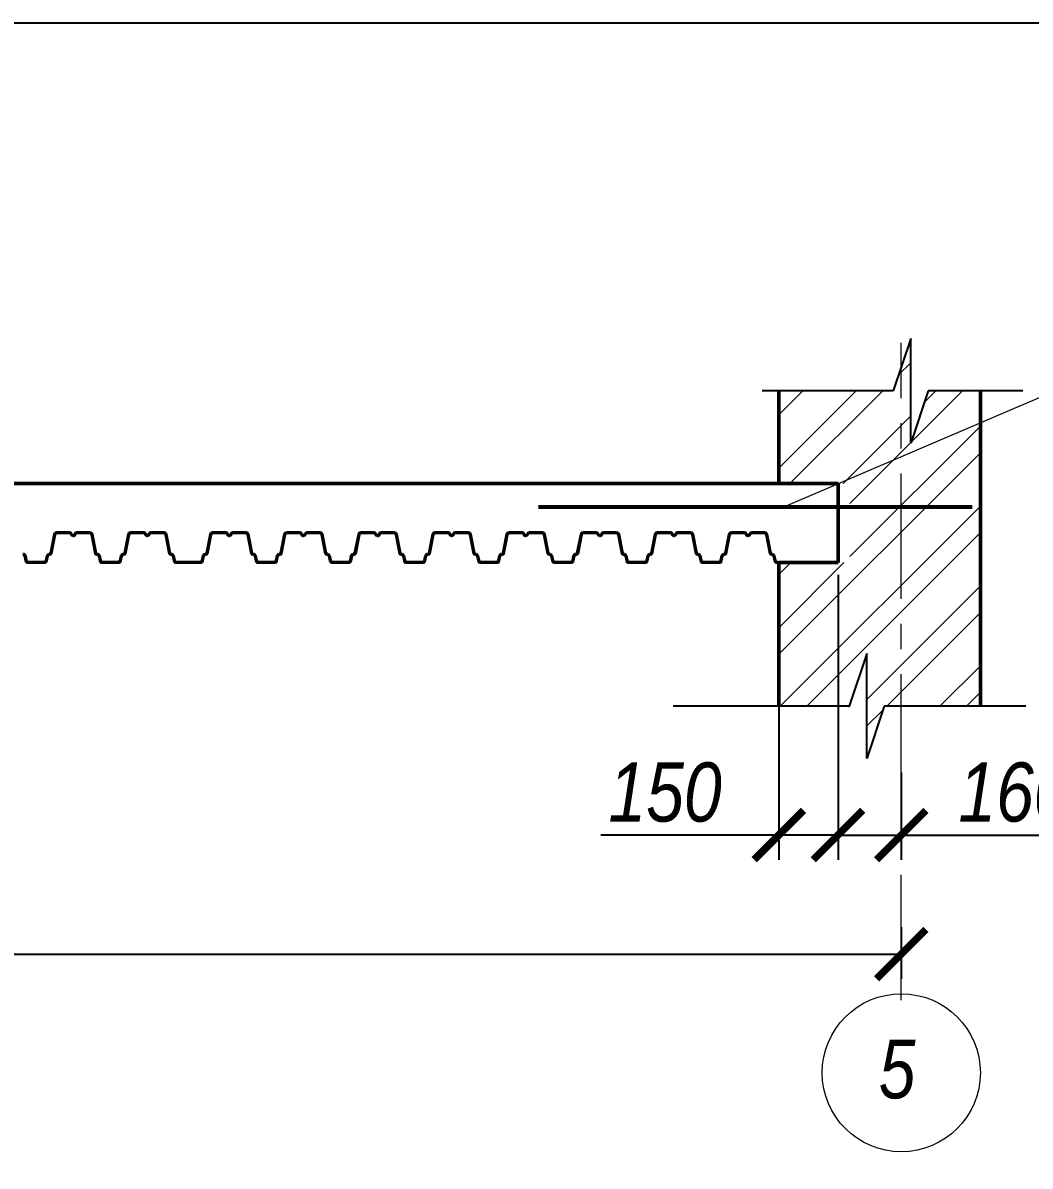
# Model space of a CAD drawing. Header units: millimetres. Extents: x 1582001 to 3303937, y 226471 to 491235.
# Drawn here: x 1740391 to 1745487, y 314657 to 320445 of the extents above; entities that cross this region are included whole.
import ezdxf

# ---------------------------------------------------------------- set-up
doc = ezdxf.new("R2010")
doc.units = ezdxf.units.MM
doc.linetypes.add('CENTER', pattern=[50.8, 31.75, -6.35, 6.35, -6.35])
doc.layers.get('Defpoints').update_dxf_attribs({"color": 255, "lineweight": 30})
for name, color, linetype in [('00', 15, 'Continuous'), ('6', 7, 'Continuous'), ('Формуляр', 138, 'Continuous')]:
    doc.layers.add(name, color=color, linetype=linetype)
for name, color, linetype, lineweight in [('A-Wall-G', 22, 'Continuous', 50), ('Оси', 251, 'CENTER', 9), ('перекрытия', 7, 'Continuous', 40), ('Размеры', 7, 'Continuous', 18), ('Штриховки', 251, 'Continuous', 20)]:
    doc.layers.add(name, color=color, linetype=linetype, lineweight=lineweight)
doc.styles.add('GOST 2.304', font='ARIALNI.TTF', dxfattribs={"width": 0.98, "height": 300})
doc.styles.get("Standard").update_dxf_attribs({"font": 'ARIALNI.TTF', "height": 300})
doc.dimstyles.new('х2', dxfattribs={"dimscale": 100, "dimtxt": 2.5, "dimasz": 2.5, "dimexe": 1.25, "dimexo": 0.625, "dimtad": 1, "dimdec": 0, "dimlfac": 0.5, "dimtxsty": 'Standard', "dimblk": 'ARCHTICK', "dimcen": 2.5, "dimadec": 0, "dimazin": 0, "dimtfac": 1, "dimtdec": 0, "dimtmove": 0, "dimatfit": 3, "dimfxl": 0, "dimarcsym": 0})

# ---------------------------------------------------------------- blocks, each defined once
blk = doc.blocks.new('_ArchTick')
at = {"color": 0, "linetype": 'ByBlock', "const_width": 0.15}
blk.add_lwpolyline([(-0.5, -0.5), (0.5, 0.5)], dxfattribs=at)
blk = doc.blocks.new('*D1990')
at = {"layer": 'Defpoints', "color": 0, "lineweight": -3, "ltscale": 100, "transparency": 16777216}
for p in [(1744515.3, 317712.8), (1744215.3, 317678.3), (1744215.3, 316333.4)]:
    blk.add_point(p, dxfattribs=at)
at = {"layer": 'Размеры', "color": 0, "lineweight": -2, "ltscale": 100, "transparency": 16777216}
for p, q in [((1744515.3, 317650.3), (1744515.3, 316208.4)), ((1744215.3, 317615.8), (1744215.3, 316208.4)), ((1744215.3, 316333.4), (1743314.6, 316333.4)), ((1744515.3, 316333.4), (1744215.3, 316333.4))]:
    blk.add_line(p, q, dxfattribs=at)
at = {"layer": 'Размеры', "color": 0, "lineweight": -2, "ltscale": 100, "transparency": 16777216, "xscale": 250, "yscale": 250, "zscale": 250, "rotation": 180}
blk.add_blockref('_ArchTick', (1744215.3, 316333.4), dxfattribs=at)
at = {"layer": 'Размеры', "color": 0, "lineweight": -2, "ltscale": 100, "transparency": 16777216, "xscale": 250, "yscale": 250, "zscale": 250}
blk.add_blockref('_ArchTick', (1744515.3, 316333.4), dxfattribs=at)
at = {"layer": 'Размеры', "color": 0, "ltscale": 100, "transparency": 16777216, "insert": (1743640, 316549), "char_height": 300, "attachment_point": 5}
blk.add_mtext('150', dxfattribs=at)
blk = doc.blocks.new('*D2045')
at = {"layer": 'Defpoints', "color": 0, "lineweight": -3, "ltscale": 100, "transparency": 16777216}
for p in [(1734695.3, 316986.4), (1744835.3, 315929.3), (1744835.3, 315730.7)]:
    blk.add_point(p, dxfattribs=at)
at = {"layer": 'Размеры', "color": 0, "lineweight": -2, "ltscale": 100, "transparency": 16777216}
for p, q in [((1734695.3, 316923.9), (1734695.3, 315605.7)), ((1744835.3, 315866.8), (1744835.3, 315605.7)), ((1734695.3, 315730.7), (1744835.3, 315730.7))]:
    blk.add_line(p, q, dxfattribs=at)
at = {"layer": 'Размеры', "color": 0, "lineweight": -2, "ltscale": 100, "transparency": 16777216, "xscale": 250, "yscale": 250, "zscale": 250, "rotation": 180}
blk.add_blockref('_ArchTick', (1734695.3, 315730.7), dxfattribs=at)
at = {"layer": 'Размеры', "color": 0, "lineweight": -2, "ltscale": 100, "transparency": 16777216, "xscale": 250, "yscale": 250, "zscale": 250}
blk.add_blockref('_ArchTick', (1744835.3, 315730.7), dxfattribs=at)
at = {"layer": 'Размеры', "color": 0, "ltscale": 100, "transparency": 16777216, "insert": (1739765.3, 315946.4), "char_height": 300, "attachment_point": 5}
blk.add_mtext('5000', dxfattribs=at)
blk = doc.blocks.new('*D2046')
at = {"layer": 'Defpoints', "color": 0, "lineweight": -3, "ltscale": 100, "transparency": 16777216}
for p in [(1744515.3, 316712.8), (1744835.3, 316712.8), (1744835.3, 316333.4)]:
    blk.add_point(p, dxfattribs=at)
at = {"layer": 'Размеры', "color": 0, "lineweight": -2, "ltscale": 100, "transparency": 16777216}
for p, q in [((1744515.3, 316650.3), (1744515.3, 316208.4)), ((1744835.3, 316650.3), (1744835.3, 316208.4)), ((1744515.3, 316333.4), (1744835.3, 316333.4)), ((1744835.3, 316333.4), (1745736.1, 316333.4))]:
    blk.add_line(p, q, dxfattribs=at)
at = {"layer": 'Размеры', "color": 0, "lineweight": -2, "ltscale": 100, "transparency": 16777216, "xscale": 250, "yscale": 250, "zscale": 250, "rotation": 180}
blk.add_blockref('_ArchTick', (1744515.3, 316333.4), dxfattribs=at)
at = {"layer": 'Размеры', "color": 0, "lineweight": -2, "ltscale": 100, "transparency": 16777216, "xscale": 250, "yscale": 250, "zscale": 250}
blk.add_blockref('_ArchTick', (1744835.3, 316333.4), dxfattribs=at)
at = {"layer": 'Размеры', "color": 0, "ltscale": 100, "transparency": 16777216, "insert": (1745410.7, 316549), "char_height": 300, "attachment_point": 5}
blk.add_mtext('160', dxfattribs=at)

msp = doc.modelspace()

# ---------------------------------------------------------------- hatches: boundary and pattern name
at = {"layer": 'Размеры', "ltscale": 100}
h = msp.add_hatch(dxfattribs=at)
h.set_pattern_fill('ANSI32', color=256, scale=30, style=0)
h.set_pattern_definition([(45, (274658.97, -21873.42), (-202.055763, 202.055763), []), (45, (274793.67, -21873.42), (-202.055763, 202.055763), [])])
h.paths.add_polyline_path([(1744545.3, 318582.4), (1744215.3, 318582.4), (1744215.3, 318112.8), (1744545.3, 318112.8)])
h.paths.add_polyline_path([(1744715.3, 318582.4), (1744545.3, 318582.4), (1744545.3, 318112.8), (1744575.3, 318112.8), (1744575.3, 317993.3), (1744715.3, 317993.3)])
h.paths.add_polyline_path([(1745235.3, 318582.4), (1744971.6, 318582.4), (1744883.2, 318317), (1744883.2, 318847.7), (1744794.7, 318582.4), (1744715.3, 318582.4), (1744715.3, 316885.1), (1744749.1, 316986.4), (1745235.3, 316986.4)])
h.paths.add_polyline_path([(1744715.3, 317993.3), (1744575.3, 317993.3), (1744575.3, 317712.8), (1744545.3, 317712.8), (1744545.3, 316986.4), (1744572.2, 316986.4), (1744660.7, 317251.8), (1744660.7, 316721.1), (1744715.3, 316885.1)])
h.paths.add_polyline_path([(1744545.3, 317712.8), (1744215.3, 317712.8), (1744215.3, 316986.4), (1744545.3, 316986.4)])

# ---------------------------------------------------------------- linework, layer by layer
at = {"layer": '00', "color": 15, "linetype": 'Continuous'}
for p, q in [((1744883.2, 318847.7), (1744794.7, 318582.4)), ((1744883.2, 318317), (1744883.2, 318847.7)), ((1744794.7, 318582.4), (1744130.5, 318582.4)), ((1744971.6, 318582.4), (1744883.2, 318317)), ((1745450.5, 318582.4), (1744971.6, 318582.4)), ((1744660.7, 317251.8), (1744572.2, 316986.4)), ((1744660.7, 316721.1), (1744660.7, 317251.8)), ((1744572.2, 316986.4), (1743681.6, 316986.4)), ((1744749.1, 316986.4), (1744660.7, 316721.1)), ((1745465.6, 316986.4), (1744749.1, 316986.4))]:
    msp.add_line(p, q, dxfattribs=at)
at = {"layer": '6', "color": 12}
msp.add_point((1744572.2, 316986.4), dxfattribs=at)
at = {"layer": 'A-Wall-G', "color": 0, "ltscale": 100}
for p, q in [((1744215.3, 318112.8), (1744215.3, 318582.4)), ((1745235.3, 318582.4), (1745235.3, 316986.4)), ((1744515.3, 318112.8), (1739707.9, 318112.8)), ((1744515.3, 317712.8), (1744515.3, 318112.8)), ((1744215.3, 317712.8), (1744515.3, 317712.8)), ((1744215.3, 317712.8), (1744215.3, 316986.4))]:
    msp.add_line(p, q, dxfattribs=at)
at = {"layer": 'Оси', "ltscale": 20}
msp.add_line((1744835.3, 315496.8), (1744835.3, 318824.7), dxfattribs=at)
at = {"layer": 'Оси', "linetype": 'Continuous'}
msp.add_circle((1744835.3, 315129.7), 400, dxfattribs=at)
at = {"layer": 'перекрытия', "lineweight": 40, "ltscale": 100}
for p, q in [((1740550, 317855.1), (1740531.2, 317759.6)), ((1740551.8, 317854.7), (1740533, 317759.3)), ((1740627.3, 317864.6), (1740561.6, 317864.6)), ((1740627.3, 317862.8), (1740561.6, 317862.8)), ((1740647.5, 317850.6), (1740643.2, 317850.6)), ((1740647.5, 317848.8), (1740643.2, 317848.8)), ((1740729.1, 317864.6), (1740663.3, 317864.6)), ((1740729.1, 317862.8), (1740663.3, 317862.8)), ((1740738.9, 317854.7), (1740757.7, 317759.3)), ((1740740.7, 317855.1), (1740759.5, 317759.6)), ((1740925, 317855.1), (1740906.2, 317759.6)), ((1740926.8, 317854.7), (1740908, 317759.3)), ((1741002.3, 317864.6), (1740936.6, 317864.6)), ((1741002.3, 317862.8), (1740936.6, 317862.8)), ((1741022.5, 317850.6), (1741018.2, 317850.6)), ((1741022.5, 317848.8), (1741018.2, 317848.8)), ((1741104.1, 317864.6), (1741038.3, 317864.6)), ((1741104.1, 317862.8), (1741038.3, 317862.8)), ((1741113.9, 317854.7), (1741132.7, 317759.3)), ((1741115.7, 317855.1), (1741134.5, 317759.6)), ((1741339.8, 317855.1), (1741321, 317759.6)), ((1741341.6, 317854.7), (1741322.8, 317759.3)), ((1741417.2, 317864.6), (1741351.4, 317864.6)), ((1741417.2, 317862.8), (1741351.4, 317862.8)), ((1741437.3, 317850.6), (1741433, 317850.6)), ((1741437.3, 317848.8), (1741433, 317848.8)), ((1741518.9, 317864.6), (1741453.2, 317864.6)), ((1741518.9, 317862.8), (1741453.2, 317862.8)), ((1741528.8, 317854.7), (1741547.5, 317759.3)), ((1741530.5, 317855.1), (1741549.3, 317759.6)), ((1741714.8, 317855.1), (1741696, 317759.6)), ((1741716.6, 317854.7), (1741697.8, 317759.3)), ((1741792.2, 317864.6), (1741726.4, 317864.6)), ((1741792.2, 317862.8), (1741726.4, 317862.8)), ((1741812.3, 317850.6), (1741808, 317850.6)), ((1741812.3, 317848.8), (1741808, 317848.8)), ((1741893.9, 317864.6), (1741828.2, 317864.6)), ((1741893.9, 317862.8), (1741828.2, 317862.8)), ((1741903.8, 317854.7), (1741922.5, 317759.3)), ((1741905.5, 317855.1), (1741924.3, 317759.6)), ((1742089.8, 317855.1), (1742071, 317759.6)), ((1742091.6, 317854.7), (1742072.8, 317759.3)), ((1742167.2, 317864.6), (1742101.4, 317864.6)), ((1742167.2, 317862.8), (1742101.4, 317862.8)), ((1742187.3, 317850.6), (1742183, 317850.6)), ((1742187.3, 317848.8), (1742183, 317848.8)), ((1742268.9, 317864.6), (1742203.2, 317864.6)), ((1742268.9, 317862.8), (1742203.2, 317862.8)), ((1742278.8, 317854.7), (1742297.5, 317759.3)), ((1742280.5, 317855.1), (1742299.3, 317759.6)), ((1742464.8, 317855.1), (1742446, 317759.6)), ((1742466.6, 317854.7), (1742447.8, 317759.3)), ((1742542.2, 317864.6), (1742476.4, 317864.6)), ((1742542.2, 317862.8), (1742476.4, 317862.8)), ((1742562.3, 317850.6), (1742558, 317850.6)), ((1742562.3, 317848.8), (1742558, 317848.8)), ((1742643.9, 317864.6), (1742578.2, 317864.6)), ((1742643.9, 317862.8), (1742578.2, 317862.8)), ((1742653.8, 317854.7), (1742672.5, 317759.3)), ((1742655.5, 317855.1), (1742674.3, 317759.6)), ((1742839.8, 317855.1), (1742821, 317759.6)), ((1742841.6, 317854.7), (1742822.8, 317759.3)), ((1742917.2, 317864.6), (1742851.4, 317864.6)), ((1742917.2, 317862.8), (1742851.4, 317862.8)), ((1742937.3, 317850.6), (1742933, 317850.6)), ((1742937.3, 317848.8), (1742933, 317848.8)), ((1743018.9, 317864.6), (1742953.2, 317864.6)), ((1743018.9, 317862.8), (1742953.2, 317862.8)), ((1743028.8, 317854.7), (1743047.5, 317759.3)), ((1743030.5, 317855.1), (1743049.3, 317759.6)), ((1743214.8, 317855.1), (1743196, 317759.6)), ((1743216.6, 317854.7), (1743197.8, 317759.3)), ((1743292.2, 317864.6), (1743226.4, 317864.6)), ((1743292.2, 317862.8), (1743226.4, 317862.8)), ((1743312.3, 317850.6), (1743308, 317850.6)), ((1743312.3, 317848.8), (1743308, 317848.8)), ((1743393.9, 317864.6), (1743328.2, 317864.6)), ((1743393.9, 317862.8), (1743328.2, 317862.8)), ((1743403.8, 317854.7), (1743422.5, 317759.3)), ((1743405.5, 317855.1), (1743424.3, 317759.6)), ((1743589.8, 317855.1), (1743571, 317759.6)), ((1743591.6, 317854.7), (1743572.8, 317759.3)), ((1743667.2, 317864.6), (1743601.4, 317864.6)), ((1743667.2, 317862.8), (1743601.4, 317862.8)), ((1743687.3, 317850.6), (1743683, 317850.6)), ((1743687.3, 317848.8), (1743683, 317848.8)), ((1743768.9, 317864.6), (1743703.2, 317864.6)), ((1743768.9, 317862.8), (1743703.2, 317862.8)), ((1743778.8, 317854.7), (1743797.5, 317759.3)), ((1743780.5, 317855.1), (1743799.3, 317759.6)), ((1743964.8, 317855.1), (1743946, 317759.6)), ((1743966.6, 317854.7), (1743947.8, 317759.3)), ((1744042.2, 317864.6), (1743976.4, 317864.6)), ((1744042.2, 317862.8), (1743976.4, 317862.8)), ((1744062.3, 317850.6), (1744058, 317850.6)), ((1744062.3, 317848.8), (1744058, 317848.8)), ((1744143.9, 317864.6), (1744078.2, 317864.6)), ((1744143.9, 317862.8), (1744078.2, 317862.8)), ((1744153.8, 317854.7), (1744172.5, 317759.3)), ((1744155.5, 317855.1), (1744174.3, 317759.6)), ((1740390.6, 317754.6), (1740393.4, 317754.6)), ((1740390.6, 317752.8), (1740393.4, 317752.8)), ((1740525.1, 317754.6), (1740522.3, 317754.6)), ((1740525.1, 317754.6), (1740522.3, 317754.6)), ((1740525.1, 317752.8), (1740522.3, 317752.8)), ((1740525.1, 317752.8), (1740522.3, 317752.8)), ((1740765.6, 317754.6), (1740768.4, 317754.6)), ((1740765.6, 317752.8), (1740768.4, 317752.8)), ((1740900.1, 317754.6), (1740897.3, 317754.6)), ((1740900.1, 317754.6), (1740897.3, 317754.6)), ((1740900.1, 317752.8), (1740897.3, 317752.8)), ((1740900.1, 317752.8), (1740897.3, 317752.8)), ((1741140.6, 317754.6), (1741143.4, 317754.6)), ((1741140.6, 317752.8), (1741143.4, 317752.8)), ((1741315, 317754.6), (1741312.1, 317754.6)), ((1741315, 317752.8), (1741312.1, 317752.8)), ((1741555.4, 317754.6), (1741558.2, 317754.6)), ((1741555.4, 317752.8), (1741558.2, 317752.8)), ((1741690, 317754.6), (1741687.1, 317754.6)), ((1741690, 317752.8), (1741687.1, 317752.8)), ((1741930.4, 317754.6), (1741933.2, 317754.6)), ((1741930.4, 317752.8), (1741933.2, 317752.8)), ((1742065, 317754.6), (1742062.1, 317754.6)), ((1742065, 317754.6), (1742062.1, 317754.6)), ((1742065, 317752.8), (1742062.1, 317752.8)), ((1742065, 317752.8), (1742062.1, 317752.8)), ((1742305.4, 317754.6), (1742308.2, 317754.6)), ((1742305.4, 317752.8), (1742308.2, 317752.8)), ((1742440, 317754.6), (1742437.1, 317754.6)), ((1742440, 317754.6), (1742437.1, 317754.6)), ((1742440, 317752.8), (1742437.1, 317752.8)), ((1742440, 317752.8), (1742437.1, 317752.8)), ((1742680.4, 317754.6), (1742683.2, 317754.6)), ((1742680.4, 317752.8), (1742683.2, 317752.8)), ((1742815, 317754.6), (1742812.1, 317754.6)), ((1742815, 317752.8), (1742812.1, 317752.8)), ((1743055.4, 317754.6), (1743058.2, 317754.6)), ((1743055.4, 317752.8), (1743058.2, 317752.8)), ((1743189.9, 317754.6), (1743187.1, 317754.6)), ((1743189.9, 317754.6), (1743187.1, 317754.6)), ((1743189.9, 317752.8), (1743187.1, 317752.8)), ((1743189.9, 317752.8), (1743187.1, 317752.8)), ((1743430.4, 317754.6), (1743433.2, 317754.6)), ((1743430.4, 317752.8), (1743433.2, 317752.8)), ((1743564.9, 317754.6), (1743562.1, 317754.6)), ((1743564.9, 317754.6), (1743562.1, 317754.6)), ((1743564.9, 317752.8), (1743562.1, 317752.8)), ((1743564.9, 317752.8), (1743562.1, 317752.8)), ((1743805.4, 317754.6), (1743808.2, 317754.6)), ((1743805.4, 317752.8), (1743808.2, 317752.8)), ((1743939.9, 317754.6), (1743937.1, 317754.6)), ((1743939.9, 317752.8), (1743937.1, 317752.8)), ((1744180.4, 317754.6), (1744183.2, 317754.6)), ((1744180.4, 317752.8), (1744183.2, 317752.8)), ((1740401.2, 317746.4), (1740405.9, 317722.5)), ((1740403, 317746.7), (1740407.7, 317722.9)), ((1740417.7, 317714.6), (1740498, 317714.6)), ((1740498, 317714.6), (1740417.7, 317714.6)), ((1740417.7, 317712.8), (1740498, 317712.8)), ((1740498, 317712.8), (1740417.7, 317712.8)), ((1740512.7, 317746.7), (1740508, 317722.9)), ((1740512.7, 317746.7), (1740508, 317722.9)), ((1740514.4, 317746.4), (1740509.7, 317722.5)), ((1740514.4, 317746.4), (1740509.7, 317722.5)), ((1740776.2, 317746.4), (1740780.9, 317722.5)), ((1740778, 317746.7), (1740782.7, 317722.9)), ((1740780.5, 317724.8), (1740780.9, 317722.5)), ((1740782.2, 317725.2), (1740782.7, 317722.9)), ((1740792.7, 317714.6), (1740832.8, 317714.6)), ((1740832.8, 317714.6), (1740792.7, 317714.6)), ((1740792.7, 317714.6), (1740873, 317714.6)), ((1740873, 317714.6), (1740792.7, 317714.6)), ((1740792.7, 317712.8), (1740832.8, 317712.8)), ((1740832.8, 317712.8), (1740792.7, 317712.8)), ((1740792.7, 317712.8), (1740873, 317712.8)), ((1740873, 317712.8), (1740792.7, 317712.8)), ((1740887.7, 317746.7), (1740883, 317722.9)), ((1740887.7, 317746.7), (1740883, 317722.9)), ((1740889.4, 317746.4), (1740884.7, 317722.5)), ((1740889.4, 317746.4), (1740884.7, 317722.5)), ((1741151.2, 317746.4), (1741155.9, 317722.5)), ((1741153, 317746.7), (1741157.7, 317722.9)), ((1741155.5, 317724.8), (1741155.9, 317722.5)), ((1741157.2, 317725.2), (1741157.7, 317722.9)), ((1741167.7, 317714.6), (1741207.8, 317714.6)), ((1741207.8, 317714.6), (1741167.7, 317714.6)), ((1741167.7, 317712.8), (1741207.8, 317712.8)), ((1741207.8, 317712.8), (1741167.7, 317712.8)), ((1741207.5, 317714.6), (1741247.7, 317714.6)), ((1741247.7, 317714.6), (1741207.5, 317714.6)), ((1741207.5, 317714.6), (1741287.8, 317714.6)), ((1741287.8, 317714.6), (1741207.5, 317714.6)), ((1741207.5, 317712.8), (1741247.7, 317712.8)), ((1741247.7, 317712.8), (1741207.5, 317712.8)), ((1741207.5, 317712.8), (1741287.8, 317712.8)), ((1741287.8, 317712.8), (1741207.5, 317712.8)), ((1741302.5, 317746.7), (1741297.8, 317722.9)), ((1741304.3, 317746.4), (1741299.6, 317722.5)), ((1741566.1, 317746.4), (1741570.8, 317722.5)), ((1741567.8, 317746.7), (1741572.5, 317722.9)), ((1741582.5, 317714.6), (1741662.8, 317714.6)), ((1741582.5, 317712.8), (1741662.8, 317712.8)), ((1741677.5, 317746.7), (1741672.8, 317722.9)), ((1741679.3, 317746.4), (1741674.6, 317722.5)), ((1741941.1, 317746.4), (1741945.8, 317722.5)), ((1741942.8, 317746.7), (1741947.5, 317722.9)), ((1741957.5, 317714.6), (1742037.8, 317714.6)), ((1741957.5, 317712.8), (1742037.8, 317712.8)), ((1742052.5, 317746.7), (1742047.8, 317722.9)), ((1742052.5, 317746.7), (1742047.8, 317722.9)), ((1742054.3, 317746.4), (1742049.6, 317722.5)), ((1742054.3, 317746.4), (1742049.6, 317722.5)), ((1742316.1, 317746.4), (1742320.8, 317722.5)), ((1742317.8, 317746.7), (1742322.5, 317722.9)), ((1742332.5, 317714.6), (1742412.8, 317714.6)), ((1742332.5, 317712.8), (1742412.8, 317712.8)), ((1742427.5, 317746.7), (1742422.8, 317722.9)), ((1742427.5, 317746.7), (1742422.8, 317722.9)), ((1742429.3, 317746.4), (1742424.6, 317722.5)), ((1742429.3, 317746.4), (1742424.6, 317722.5)), ((1742691.1, 317746.4), (1742695.8, 317722.5)), ((1742692.8, 317746.7), (1742697.5, 317722.9)), ((1742695.3, 317724.8), (1742695.8, 317722.5)), ((1742697.1, 317725.2), (1742697.5, 317722.9)), ((1742707.5, 317714.6), (1742787.8, 317714.6)), ((1742787.8, 317714.6), (1742707.5, 317714.6)), ((1742707.5, 317712.8), (1742787.8, 317712.8)), ((1742787.8, 317712.8), (1742707.5, 317712.8)), ((1742802.5, 317746.7), (1742797.8, 317722.9)), ((1742804.3, 317746.4), (1742799.6, 317722.5)), ((1743066.1, 317746.4), (1743070.8, 317722.5)), ((1743067.8, 317746.7), (1743072.5, 317722.9)), ((1743082.5, 317714.6), (1743162.8, 317714.6)), ((1743162.8, 317714.6), (1743082.5, 317714.6)), ((1743082.5, 317712.8), (1743162.8, 317712.8)), ((1743162.8, 317712.8), (1743082.5, 317712.8)), ((1743177.5, 317746.7), (1743172.8, 317722.9)), ((1743177.5, 317746.7), (1743172.8, 317722.9)), ((1743179.3, 317746.4), (1743174.6, 317722.5)), ((1743179.3, 317746.4), (1743174.6, 317722.5)), ((1743441.1, 317746.4), (1743445.8, 317722.5)), ((1743442.8, 317746.7), (1743447.5, 317722.9)), ((1743457.5, 317714.6), (1743537.8, 317714.6)), ((1743457.5, 317712.8), (1743537.8, 317712.8)), ((1743552.5, 317746.7), (1743547.8, 317722.9)), ((1743552.5, 317746.7), (1743547.8, 317722.9)), ((1743554.3, 317746.4), (1743549.6, 317722.5)), ((1743554.3, 317746.4), (1743549.6, 317722.5)), ((1743816.1, 317746.4), (1743820.8, 317722.5)), ((1743817.8, 317746.7), (1743822.5, 317722.9)), ((1743820.3, 317724.8), (1743820.8, 317722.5)), ((1743822.1, 317725.2), (1743822.5, 317722.9)), ((1743832.5, 317714.6), (1743912.8, 317714.6)), ((1743912.8, 317714.6), (1743832.5, 317714.6)), ((1743832.5, 317712.8), (1743912.8, 317712.8)), ((1743912.8, 317712.8), (1743832.5, 317712.8)), ((1743927.5, 317746.7), (1743922.8, 317722.9)), ((1743929.3, 317746.4), (1743924.6, 317722.5)), ((1744191.1, 317746.4), (1744195.7, 317722.5)), ((1744192.8, 317746.7), (1744197.5, 317722.9)), ((1744207.5, 317712.8), (1744515.3, 317712.8))]:
    msp.add_line(p, q, dxfattribs=at)
for centre, radius, start, end in [((1740561.6, 317852.8), 11.8, 90, 168.87383), ((1740561.6, 317852.8), 10, 90, 168.87383), ((1740627.3, 317854.8), 9.8, 7.18076, 90), ((1740627.3, 317854.8), 8, 7.18076, 90), ((1740643.2, 317856.8), 8, 187.18076, 270), ((1740643.2, 317856.8), 6.2, 187.18076, 270), ((1740647.5, 317856.8), 6.2, 270, 352.81924), ((1740647.5, 317856.8), 8, 270, 352.81924), ((1740663.3, 317854.8), 9.8, 90, 172.81924), ((1740663.3, 317854.8), 8, 90, 172.81924), ((1740729.1, 317852.8), 11.8, 11.12617, 90), ((1740729.1, 317852.8), 10, 11.12617, 90), ((1740936.6, 317852.8), 11.8, 90, 168.87383), ((1740936.6, 317852.8), 10, 90, 168.87383), ((1741002.3, 317854.8), 9.8, 7.18076, 90), ((1741002.3, 317854.8), 8, 7.18076, 90), ((1741018.2, 317856.8), 8, 187.18076, 270), ((1741018.2, 317856.8), 6.2, 187.18076, 270), ((1741022.5, 317856.8), 6.2, 270, 352.81924), ((1741022.5, 317856.8), 8, 270, 352.81924), ((1741038.3, 317854.8), 9.8, 90, 172.81924), ((1741038.3, 317854.8), 8, 90, 172.81924), ((1741104.1, 317852.8), 11.8, 11.12617, 90), ((1741104.1, 317852.8), 10, 11.12617, 90), ((1741351.4, 317852.8), 11.8, 90, 168.87383), ((1741351.4, 317852.8), 10, 90, 168.87383), ((1741417.2, 317854.8), 9.8, 7.18076, 90), ((1741417.2, 317854.8), 8, 7.18076, 90), ((1741433, 317856.8), 8, 187.18076, 270), ((1741433, 317856.8), 6.2, 187.18076, 270), ((1741437.3, 317856.8), 6.2, 270, 352.81924), ((1741437.3, 317856.8), 8, 270, 352.81924), ((1741453.2, 317854.8), 9.8, 90, 172.81924), ((1741453.2, 317854.8), 8, 90, 172.81924), ((1741518.9, 317852.8), 11.8, 11.12617, 90), ((1741518.9, 317852.8), 10, 11.12617, 90), ((1741726.4, 317852.8), 11.8, 90, 168.87383), ((1741726.4, 317852.8), 10, 90, 168.87383), ((1741792.2, 317854.8), 9.8, 7.18076, 90), ((1741792.2, 317854.8), 8, 7.18076, 90), ((1741808, 317856.8), 8, 187.18076, 270), ((1741808, 317856.8), 6.2, 187.18076, 270), ((1741812.3, 317856.8), 6.2, 270, 352.81924), ((1741812.3, 317856.8), 8, 270, 352.81924), ((1741828.2, 317854.8), 9.8, 90, 172.81924), ((1741828.2, 317854.8), 8, 90, 172.81924), ((1741893.9, 317852.8), 11.8, 11.12617, 90), ((1741893.9, 317852.8), 10, 11.12617, 90), ((1742101.4, 317852.8), 11.8, 90, 168.87383), ((1742101.4, 317852.8), 10, 90, 168.87383), ((1742167.2, 317854.8), 9.8, 7.18076, 90), ((1742167.2, 317854.8), 8, 7.18076, 90), ((1742183, 317856.8), 8, 187.18076, 270), ((1742183, 317856.8), 6.2, 187.18076, 270), ((1742187.3, 317856.8), 6.2, 270, 352.81924), ((1742187.3, 317856.8), 8, 270, 352.81924), ((1742203.2, 317854.8), 9.8, 90, 172.81924), ((1742203.2, 317854.8), 8, 90, 172.81924), ((1742268.9, 317852.8), 11.8, 11.12617, 90), ((1742268.9, 317852.8), 10, 11.12617, 90), ((1742476.4, 317852.8), 11.8, 90, 168.87383), ((1742476.4, 317852.8), 10, 90, 168.87383), ((1742542.2, 317854.8), 9.8, 7.18076, 90), ((1742542.2, 317854.8), 8, 7.18076, 90), ((1742558, 317856.8), 8, 187.18076, 270), ((1742558, 317856.8), 6.2, 187.18076, 270), ((1742562.3, 317856.8), 6.2, 270, 352.81924), ((1742562.3, 317856.8), 8, 270, 352.81924), ((1742578.2, 317854.8), 9.8, 90, 172.81924), ((1742578.2, 317854.8), 8, 90, 172.81924), ((1742643.9, 317852.8), 11.8, 11.12617, 90), ((1742643.9, 317852.8), 10, 11.12617, 90), ((1742851.4, 317852.8), 11.8, 90, 168.87383), ((1742851.4, 317852.8), 10, 90, 168.87383), ((1742917.2, 317854.8), 9.8, 7.18076, 90), ((1742917.2, 317854.8), 8, 7.18076, 90), ((1742933, 317856.8), 8, 187.18076, 270), ((1742933, 317856.8), 6.2, 187.18076, 270), ((1742937.3, 317856.8), 6.2, 270, 352.81924), ((1742937.3, 317856.8), 8, 270, 352.81924), ((1742953.2, 317854.8), 9.8, 90, 172.81924), ((1742953.2, 317854.8), 8, 90, 172.81924), ((1743018.9, 317852.8), 11.8, 11.12617, 90), ((1743018.9, 317852.8), 10, 11.12617, 90), ((1743226.4, 317852.8), 11.8, 90, 168.87383), ((1743226.4, 317852.8), 10, 90, 168.87383), ((1743292.2, 317854.8), 9.8, 7.18076, 90), ((1743292.2, 317854.8), 8, 7.18076, 90), ((1743308, 317856.8), 8, 187.18076, 270), ((1743308, 317856.8), 6.2, 187.18076, 270), ((1743312.3, 317856.8), 6.2, 270, 352.81924), ((1743312.3, 317856.8), 8, 270, 352.81924), ((1743328.2, 317854.8), 9.8, 90, 172.81924), ((1743328.2, 317854.8), 8, 90, 172.81924), ((1743393.9, 317852.8), 11.8, 11.12617, 90), ((1743393.9, 317852.8), 10, 11.12617, 90), ((1743601.4, 317852.8), 11.8, 90, 168.87383), ((1743601.4, 317852.8), 10, 90, 168.87383), ((1743667.2, 317854.8), 9.8, 7.18076, 90), ((1743667.2, 317854.8), 8, 7.18076, 90), ((1743683, 317856.8), 8, 187.18076, 270), ((1743683, 317856.8), 6.2, 187.18076, 270), ((1743687.3, 317856.8), 6.2, 270, 352.81924), ((1743687.3, 317856.8), 8, 270, 352.81924), ((1743703.2, 317854.8), 9.8, 90, 172.81924), ((1743703.2, 317854.8), 8, 90, 172.81924), ((1743768.9, 317852.8), 11.8, 11.12617, 90), ((1743768.9, 317852.8), 10, 11.12617, 90), ((1743976.4, 317852.8), 11.8, 90, 168.87383), ((1743976.4, 317852.8), 10, 90, 168.87383), ((1744042.2, 317854.8), 9.8, 7.18076, 90), ((1744042.2, 317854.8), 8, 7.18076, 90), ((1744058, 317856.8), 8, 187.18076, 270), ((1744058, 317856.8), 6.2, 187.18076, 270), ((1744062.3, 317856.8), 6.2, 270, 352.81924), ((1744062.3, 317856.8), 8, 270, 352.81924), ((1744078.2, 317854.8), 9.8, 90, 172.81924), ((1744078.2, 317854.8), 8, 90, 172.81924), ((1744143.9, 317852.8), 11.8, 11.12617, 90), ((1744143.9, 317852.8), 10, 11.12617, 90), ((1740393.4, 317744.8), 9.8, 11.12617, 90), ((1740393.4, 317744.8), 8, 11.12617, 90), ((1740522.3, 317744.8), 9.8, 90, 168.87383), ((1740522.3, 317744.8), 9.8, 90, 168.87383), ((1740522.3, 317744.8), 8, 90, 168.87383), ((1740522.3, 317744.8), 8, 90, 168.87383), ((1740525.1, 317760.8), 6.2, 270, 348.87383), ((1740525.1, 317760.8), 6.2, 270, 348.87383), ((1740525.1, 317760.8), 8, 270, 348.87383), ((1740525.1, 317760.8), 8, 270, 348.87383), ((1740765.6, 317760.8), 8, 191.12617, 270), ((1740765.6, 317760.8), 6.2, 191.12617, 270), ((1740768.4, 317744.8), 9.8, 11.12617, 90), ((1740768.4, 317744.8), 8, 11.12617, 90), ((1740897.3, 317744.8), 9.8, 90, 168.87383), ((1740897.3, 317744.8), 9.8, 90, 168.87383), ((1740897.3, 317744.8), 8, 90, 168.87383), ((1740897.3, 317744.8), 8, 90, 168.87383), ((1740900.1, 317760.8), 6.2, 270, 348.87383), ((1740900.1, 317760.8), 6.2, 270, 348.87383), ((1740900.1, 317760.8), 8, 270, 348.87383), ((1740900.1, 317760.8), 8, 270, 348.87383), ((1741140.6, 317760.8), 8, 191.12617, 270), ((1741140.6, 317760.8), 6.2, 191.12617, 270), ((1741143.4, 317744.8), 9.8, 11.12617, 90), ((1741143.4, 317744.8), 8, 11.12617, 90), ((1741312.1, 317744.8), 9.8, 90, 168.87383), ((1741312.1, 317744.8), 8, 90, 168.87383), ((1741315, 317760.8), 6.2, 270, 348.87383), ((1741315, 317760.8), 8, 270, 348.87383), ((1741555.4, 317760.8), 8, 191.12617, 270), ((1741555.4, 317760.8), 6.2, 191.12617, 270), ((1741558.2, 317744.8), 9.8, 11.12617, 90), ((1741558.2, 317744.8), 8, 11.12617, 90), ((1741687.1, 317744.8), 9.8, 90, 168.87383), ((1741687.1, 317744.8), 8, 90, 168.87383), ((1741690, 317760.8), 6.2, 270, 348.87383), ((1741690, 317760.8), 8, 270, 348.87383), ((1741930.4, 317760.8), 8, 191.12617, 270), ((1741930.4, 317760.8), 6.2, 191.12617, 270), ((1741933.2, 317744.8), 9.8, 11.12617, 90), ((1741933.2, 317744.8), 8, 11.12617, 90), ((1742062.1, 317744.8), 9.8, 90, 168.87383), ((1742062.1, 317744.8), 9.8, 90, 168.87383), ((1742062.1, 317744.8), 8, 90, 168.87383), ((1742062.1, 317744.8), 8, 90, 168.87383), ((1742065, 317760.8), 6.2, 270, 348.87383), ((1742065, 317760.8), 6.2, 270, 348.87383), ((1742065, 317760.8), 8, 270, 348.87383), ((1742065, 317760.8), 8, 270, 348.87383), ((1742305.4, 317760.8), 8, 191.12617, 270), ((1742305.4, 317760.8), 6.2, 191.12617, 270), ((1742308.2, 317744.8), 9.8, 11.12617, 90), ((1742308.2, 317744.8), 8, 11.12617, 90), ((1742437.1, 317744.8), 9.8, 90, 168.87383), ((1742437.1, 317744.8), 9.8, 90, 168.87383), ((1742437.1, 317744.8), 8, 90, 168.87383), ((1742437.1, 317744.8), 8, 90, 168.87383), ((1742440, 317760.8), 6.2, 270, 348.87383), ((1742440, 317760.8), 6.2, 270, 348.87383), ((1742440, 317760.8), 8, 270, 348.87383), ((1742440, 317760.8), 8, 270, 348.87383), ((1742680.4, 317760.8), 8, 191.12617, 270), ((1742680.4, 317760.8), 6.2, 191.12617, 270), ((1742683.2, 317744.8), 9.8, 11.12617, 90), ((1742683.2, 317744.8), 8, 11.12617, 90), ((1742812.1, 317744.8), 9.8, 90, 168.87383), ((1742812.1, 317744.8), 8, 90, 168.87383), ((1742815, 317760.8), 6.2, 270, 348.87383), ((1742815, 317760.8), 8, 270, 348.87383), ((1743055.4, 317760.8), 8, 191.12617, 270), ((1743055.4, 317760.8), 6.2, 191.12617, 270), ((1743058.2, 317744.8), 9.8, 11.12617, 90), ((1743058.2, 317744.8), 8, 11.12617, 90), ((1743187.1, 317744.8), 9.8, 90, 168.87383), ((1743187.1, 317744.8), 9.8, 90, 168.87383), ((1743187.1, 317744.8), 8, 90, 168.87383), ((1743187.1, 317744.8), 8, 90, 168.87383), ((1743189.9, 317760.8), 6.2, 270, 348.87383), ((1743189.9, 317760.8), 6.2, 270, 348.87383), ((1743189.9, 317760.8), 8, 270, 348.87383), ((1743189.9, 317760.8), 8, 270, 348.87383), ((1743430.4, 317760.8), 8, 191.12617, 270), ((1743430.4, 317760.8), 6.2, 191.12617, 270), ((1743433.2, 317744.8), 9.8, 11.12617, 90), ((1743433.2, 317744.8), 8, 11.12617, 90), ((1743562.1, 317744.8), 9.8, 90, 168.87383), ((1743562.1, 317744.8), 9.8, 90, 168.87383), ((1743562.1, 317744.8), 8, 90, 168.87383), ((1743562.1, 317744.8), 8, 90, 168.87383), ((1743564.9, 317760.8), 6.2, 270, 348.87383), ((1743564.9, 317760.8), 6.2, 270, 348.87383), ((1743564.9, 317760.8), 8, 270, 348.87383), ((1743564.9, 317760.8), 8, 270, 348.87383), ((1743805.4, 317760.8), 8, 191.12617, 270), ((1743805.4, 317760.8), 6.2, 191.12617, 270), ((1743808.2, 317744.8), 9.8, 11.12617, 90), ((1743808.2, 317744.8), 8, 11.12617, 90), ((1743937.1, 317744.8), 9.8, 90, 168.87383), ((1743937.1, 317744.8), 8, 90, 168.87383), ((1743939.9, 317760.8), 6.2, 270, 348.87383), ((1743939.9, 317760.8), 8, 270, 348.87383), ((1744180.4, 317760.8), 8, 191.12617, 270), ((1744180.4, 317760.8), 6.2, 191.12617, 270), ((1744183.2, 317744.8), 9.8, 11.12617, 90), ((1744183.2, 317744.8), 8, 11.12617, 90), ((1740417.7, 317724.8), 12, 191.12617, 270), ((1740417.7, 317724.8), 12, 191.12617, 270), ((1740417.7, 317724.8), 12, 191.12617, 270), ((1740417.7, 317724.8), 10.2, 191.12617, 270), ((1740417.7, 317724.8), 10.2, 191.12617, 270), ((1740417.7, 317724.8), 10.2, 191.12617, 270), ((1740498, 317724.8), 10.2, 270, 348.87383), ((1740498, 317724.8), 10.2, 270, 348.87383), ((1740498, 317724.8), 12, 270, 348.87383), ((1740498, 317724.8), 12, 270, 348.87383), ((1740792.7, 317724.8), 12, 191.12617, 270), ((1740792.7, 317724.8), 12, 191.12617, 270), ((1740792.7, 317724.8), 10.2, 191.12617, 270), ((1740792.7, 317724.8), 10.2, 191.12617, 270), ((1740873, 317724.8), 10.2, 270, 348.87383), ((1740873, 317724.8), 10.2, 270, 348.87383), ((1740873, 317724.8), 12, 270, 348.87383), ((1740873, 317724.8), 12, 270, 348.87383), ((1741167.7, 317724.8), 12, 191.12617, 270), ((1741167.7, 317724.8), 12, 191.12617, 270), ((1741167.7, 317724.8), 10.2, 191.12617, 270), ((1741167.7, 317724.8), 10.2, 191.12617, 270), ((1741287.8, 317724.8), 10.2, 270, 348.87383), ((1741287.8, 317724.8), 10.2, 270, 348.87383), ((1741287.8, 317724.8), 10.2, 270, 348.87383), ((1741287.8, 317724.8), 12, 270, 348.87383), ((1741287.8, 317724.8), 12, 270, 348.87383), ((1741287.8, 317724.8), 12, 270, 348.87383), ((1741582.5, 317724.8), 12, 191.12617, 270), ((1741582.5, 317724.8), 10.2, 191.12617, 270), ((1741662.8, 317724.8), 10.2, 270, 348.87383), ((1741662.8, 317724.8), 12, 270, 348.87383), ((1741957.5, 317724.8), 12, 191.12617, 270), ((1741957.5, 317724.8), 10.2, 191.12617, 270), ((1742037.8, 317724.8), 10.2, 270, 348.87383), ((1742037.8, 317724.8), 10.2, 270, 348.87383), ((1742037.8, 317724.8), 12, 270, 348.87383), ((1742037.8, 317724.8), 12, 270, 348.87383), ((1742332.5, 317724.8), 12, 191.12617, 270), ((1742332.5, 317724.8), 10.2, 191.12617, 270), ((1742412.8, 317724.8), 10.2, 270, 348.87383), ((1742412.8, 317724.8), 10.2, 270, 348.87383), ((1742412.8, 317724.8), 12, 270, 348.87383), ((1742412.8, 317724.8), 12, 270, 348.87383), ((1742707.5, 317724.8), 12, 191.12617, 270), ((1742707.5, 317724.8), 12, 191.12617, 270), ((1742707.5, 317724.8), 10.2, 191.12617, 270), ((1742707.5, 317724.8), 10.2, 191.12617, 270), ((1742787.8, 317724.8), 10.2, 270, 348.87383), ((1742787.8, 317724.8), 10.2, 270, 348.87383), ((1742787.8, 317724.8), 10.2, 270, 348.87383), ((1742787.8, 317724.8), 12, 270, 348.87383), ((1742787.8, 317724.8), 12, 270, 348.87383), ((1742787.8, 317724.8), 12, 270, 348.87383), ((1743082.5, 317724.8), 12, 191.12617, 270), ((1743082.5, 317724.8), 12, 191.12617, 270), ((1743082.5, 317724.8), 12, 191.12617, 270), ((1743082.5, 317724.8), 10.2, 191.12617, 270), ((1743082.5, 317724.8), 10.2, 191.12617, 270), ((1743082.5, 317724.8), 10.2, 191.12617, 270), ((1743162.8, 317724.8), 10.2, 270, 348.87383), ((1743162.8, 317724.8), 10.2, 270, 348.87383), ((1743162.8, 317724.8), 12, 270, 348.87383), ((1743162.8, 317724.8), 12, 270, 348.87383), ((1743457.5, 317724.8), 12, 191.12617, 270), ((1743457.5, 317724.8), 10.2, 191.12617, 270), ((1743537.8, 317724.8), 10.2, 270, 348.87383), ((1743537.8, 317724.8), 10.2, 270, 348.87383), ((1743537.8, 317724.8), 12, 270, 348.87383), ((1743537.8, 317724.8), 12, 270, 348.87383), ((1743832.5, 317724.8), 12, 191.12617, 270), ((1743832.5, 317724.8), 12, 191.12617, 270), ((1743832.5, 317724.8), 10.2, 191.12617, 270), ((1743832.5, 317724.8), 10.2, 191.12617, 270), ((1743912.8, 317724.8), 10.2, 270, 348.87383), ((1743912.8, 317724.8), 10.2, 270, 348.87383), ((1743912.8, 317724.8), 10.2, 270, 348.87383), ((1743912.8, 317724.8), 12, 270, 348.87383), ((1743912.8, 317724.8), 12, 270, 348.87383), ((1743912.8, 317724.8), 12, 270, 348.87383), ((1744207.5, 317724.8), 12, 191.12617, 270), ((1744207.5, 317724.8), 12, 191.12617, 270), ((1744207.5, 317724.8), 12, 191.12617, 270), ((1744207.5, 317724.8), 10.2, 191.12617, 270), ((1744207.5, 317724.8), 10.2, 191.12617, 270), ((1744207.5, 317724.8), 10.2, 191.12617, 270)]:
    msp.add_arc(centre, radius, start, end, dxfattribs=at)
at = {"layer": 'Размеры', "lineweight": 9, "ltscale": 100}
msp.add_line((1744237.5, 317993.3), (1746095.4, 318789.8), dxfattribs=at)
at = {"layer": 'Формуляр', "color": 0}
msp.add_lwpolyline([(1710000.7, 291755.1), (1710000.7, 320444.9), (1749500.6, 320444.9), (1749500.6, 291755.1)], close=True, dxfattribs=at)
at = {"layer": 'Штриховки', "color": 1, "ltscale": 100, "const_width": 20}
msp.add_lwpolyline([(1745195.5, 317993.3), (1742998, 317993.3)], dxfattribs=at)

# ---------------------------------------------------------------- texts
at = {"layer": 'Оси', "linetype": 'Continuous', "ltscale": 100, "insert": (1744721.5, 315146.8), "char_height": 297.2, "attachment_point": 4, "style": 'GOST 2.304'}
msp.add_mtext('5', dxfattribs=at)

# ---------------------------------------------------------------- dimensions: what is measured, and where the dimension line sits
at = {"layer": 'Размеры', "ltscale": 100}
for base, p1, p2, override, picture, middle in [((1744215.3, 316333.4), (1744515.3, 317712.8), (1744215.3, 317678.3), {"dimscale": 100, "dimlfac": 0.5, "dimtxsty": 'Standard', "dimblk1": 'ArchTick', "dimblk2": 'ArchTick', "dimsah": 1, "dimtmove": 0, "dimtolj": 0}, '*D1990', (1743640, 316549)), ((1744835.3, 316333.4), (1744515.3, 316712.8), (1744835.3, 316712.8), {"dimlfac": 0.5, "dimtxsty": 'Standard', "dimblk1": 'ArchTick', "dimblk2": 'ArchTick', "dimsah": 1, "dimtmove": 0, "dimtolj": 0}, '*D2046', (1745410.7, 316549))]:
    dim = msp.add_linear_dim(base=base, p1=p1, p2=p2, dimstyle='х2', override=override, dxfattribs=at)
    dim.commit()
    dim.dimension.update_dxf_attribs({"geometry": picture, "text_midpoint": middle})
dim = msp.add_linear_dim(base=(1744835.3, 315730.7), p1=(1734695.3, 316986.4), p2=(1744835.3, 315929.3), text='5000', dimstyle='х2', override={"dimlfac": 0.5, "dimtxsty": 'Standard', "dimblk1": 'ArchTick', "dimblk2": 'ArchTick', "dimsah": 1, "dimtmove": 0, "dimtolj": 0}, dxfattribs=at)
dim.commit()
dim.dimension.update_dxf_attribs({"geometry": '*D2045', "text_midpoint": (1739765.3, 315946.4)})

doc.saveas('drawing.dxf')
